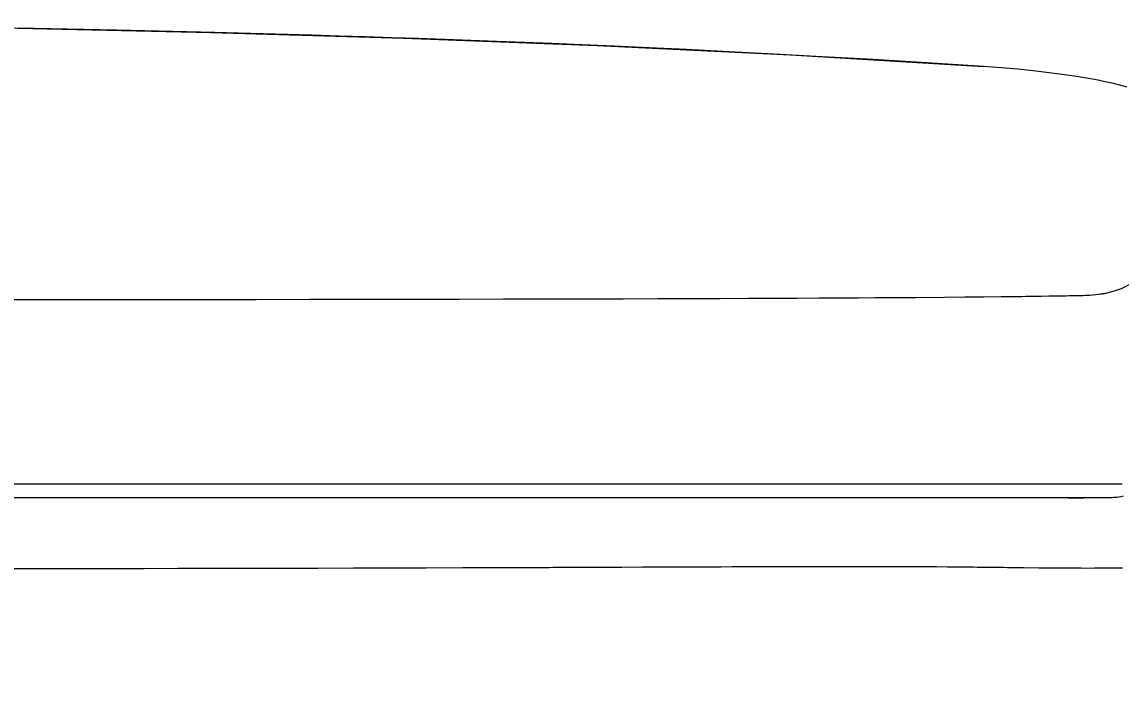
# Model space of a CAD drawing. Extents: x 2734 to 5638, y -143 to 2294.
# Drawn here: x 4501.4 to 4589.6, y 326.6 to 380.3 of the extents above; entities that cross this region are included whole.
import ezdxf

# ---------------------------------------------------------------- set-up
doc = ezdxf.new("R2010")
doc.units = 0
doc.header["$LTSCALE"] = 20
doc.header["$MEASUREMENT"] = 0
doc.layers.get('0').update_dxf_attribs({"linetype": 'CONTINUOUS'})
doc.layers.get('DEFPOINTS').update_dxf_attribs({"linetype": 'CONTINUOUS'})
doc.layers.add('3', color=3, linetype='CONTINUOUS')
doc.styles.get("Standard").update_dxf_attribs({"font": 'NanumGothic.ttf'})
doc.dimstyles.get("Standard").update_dxf_attribs({"dimtxt": 2.5, "dimasz": 2, "dimexe": 2, "dimexo": 1, "dimgap": 1.5, "dimtad": 1, "dimdec": 0, "dimlfac": 10, "dimrnd": 0.5, "dimzin": 0, "dimdsep": 46, "dimtxsty": 'Standard', "dimcen": 0, "dimclrt": 2, "dimadec": 0, "dimazin": 0, "dimtfac": 1, "dimtdec": 0, "dimtmove": 0, "dimatfit": 3, "dimfxl": 0, "dimtolj": 1, "dimtzin": 0, "dimarcsym": 0})

# ---------------------------------------------------------------- blocks, each defined once
blk = doc.blocks.new('*D30')
at = {"layer": '3', "color": 3, "lineweight": -2}
for p, q in [((4093.19, 294.477), (4093.19, 314.477)), ((4093.19, 314.477), (4140.69, 314.477)), ((4424.955, 274.477), (4083.19, 274.477)), ((4093.19, 244.477), (4093.19, 274.477)), ((4535.955, 244.477), (4083.19, 244.477)), ((4093.19, 224.477), (4093.19, 204.477))]:
    blk.add_line(p, q, dxfattribs=at)
at = {"layer": '3', "color": 3}
for points in [[(4089.857, 294.477), (4096.523, 294.477), (4093.19, 274.477)], [(4089.857, 224.477), (4096.523, 224.477), (4093.19, 244.477)]]:
    blk.add_solid(points, dxfattribs=at)
at = {"layer": 'DEFPOINTS', "color": 0}
for p in [(4429.955, 274.477), (4093.19, 244.477), (4540.955, 244.477)]:
    blk.add_point(p, dxfattribs=at)
at = {"layer": '3', "color": 2, "insert": (4121.94, 336.977), "char_height": 25, "attachment_point": 5}
blk.add_mtext('\\A1;30', dxfattribs=at)

msp = doc.modelspace()

# ---------------------------------------------------------------- linework, layer by layer
at = {"color": 2, "linetype": 'Continuous', "lineweight": 0}
msp.add_line((4585.31044, 342.12114), (4586.62096, 342.12114), dxfattribs=at)
msp.add_line((4585.31044, 342.12114), (4586.62096, 342.12114), dxfattribs=at)
for points in [[(4402.45539, 380.24666), (4422.17149, 380.25266), (4441.89086, 380.24493), (4461.61342, 380.18498), (4481.33882, 380.03423), (4501.06607, 379.75429), (4516.5663, 379.4188), (4532.06542, 378.9617), (4547.56176, 378.36502), (4563.05322, 377.61103), (4578.53674, 376.68271)], [(4402.45539, 380.24666), (4422.17149, 380.25266), (4441.89086, 380.24493), (4461.61342, 380.18498), (4481.33882, 380.03423), (4501.06607, 379.75429), (4516.5663, 379.4188), (4532.06542, 378.9617), (4547.56176, 378.36502), (4563.05322, 377.61103), (4578.53674, 376.68271)], [(4578.53363, 376.68785), (4574.00089, 376.97834), (4569.69368, 377.23953), (4565.61218, 377.47401), (4561.75656, 377.68418), (4558.12696, 377.87221), (4554.7235, 378.04008), (4551.72172, 378.18149), (4548.92113, 378.30794), (4546.32179, 378.42065), (4543.92373, 378.52073), (4541.72699, 378.60918), (4539.51304, 378.69526), (4537.43385, 378.77334), (4535.34209, 378.84924), (4533.23727, 378.92297), (4531.1194, 378.99454), (4528.98846, 379.06394), (4526.84447, 379.13117), (4524.68743, 379.19623), (4516.87898, 379.41088), (4509.00924, 379.59591), (4501.13893, 379.75189)], [(4578.53363, 376.68785), (4574.00089, 376.97834), (4569.69368, 377.23953), (4565.61218, 377.47401), (4561.75656, 377.68418), (4558.12696, 377.87221), (4554.7235, 378.04008), (4551.72172, 378.18149), (4548.92113, 378.30794), (4546.32179, 378.42065), (4543.92373, 378.52073), (4541.72699, 378.60918), (4539.51304, 378.69526), (4537.43385, 378.77334), (4535.34209, 378.84924), (4533.23727, 378.92297), (4531.1194, 378.99454), (4528.98846, 379.06394), (4526.84447, 379.13117), (4524.68743, 379.19623), (4516.87898, 379.41088), (4509.00924, 379.59591), (4501.13893, 379.75189)], [(4590.05107, 375.03491), (4589.37252, 375.21894), (4588.85438, 375.34454), (4588.40217, 375.44572), (4588.04061, 375.52135), (4587.72497, 375.58307), (4587.27035, 375.66731), (4586.64662, 375.77563), (4585.83573, 375.90567), (4584.82014, 376.0537), (4583.58515, 376.21429), (4582.50922, 376.33869), (4581.3041, 376.46224), (4579.97481, 376.58039), (4578.53363, 376.68786)], [(4590.05107, 375.03491), (4589.37252, 375.21894), (4588.85438, 375.34454), (4588.40217, 375.44572), (4588.04061, 375.52135), (4587.72497, 375.58307), (4587.27035, 375.66731), (4586.64662, 375.77563), (4585.83573, 375.90567), (4584.82014, 376.0537), (4583.58515, 376.21429), (4582.50922, 376.33869), (4581.3041, 376.46224), (4579.97481, 376.58039), (4578.53363, 376.68786)], [(4590.39396, 359.289), (4589.57322, 358.87707), (4589.01469, 358.67671), (4588.42887, 358.52439), (4588.34061, 358.50609), (4588.26027, 358.49043), (4588.20791, 358.48078), (4588.15453, 358.47138), (4588.10013, 358.46226), (4588.04468, 358.45339), (4587.90982, 358.43354), (4587.76897, 358.41515), (4587.5438, 358.39008), (4587.30407, 358.36838), (4587.05021, 358.35004), (4586.87546, 358.33977), (4586.69537, 358.33098), (4586.53183, 358.32445), (4586.458, 358.32193), (4586.44824, 358.32162), (4586.43845, 358.32131), (4586.42864, 358.32101), (4586.4188, 358.3207), (4586.40894, 358.32041), (4586.39906, 358.32011), (4586.39587, 358.32003), (4586.38569, 358.31978), (4586.36899, 358.3194), (4586.33653, 358.31866), (4586.29226, 358.31768), (4586.23593, 358.31643), (4586.16719, 358.31494), (4586.08553, 358.31319), (4585.99028, 358.31119), (4585.8686, 358.3087), (4585.72792, 358.30589), (4585.56636, 358.30278), (4585.38153, 358.29937), (4585.17047, 358.29564), (4584.90368, 358.29119), (4584.59609, 358.28637), (4584.56356, 358.28588), (4584.54116, 358.28554), (4584.51862, 358.2852), (4584.49594, 358.28486), (4584.4731, 358.28451), (4584.45013, 358.28417), (4584.33985, 358.28252), (4583.78817, 358.27447), (4583.16217, 358.26568), (4582.93589, 358.26258), (4582.70034, 358.25941), (4582.45524, 358.25614), (4582.20029, 358.2528), (4581.93517, 358.24938), (4581.60997, 358.24527), (4579.95168, 358.22594), (4578.55861, 358.21134), (4577.04864, 358.19679), (4575.4204, 358.18228), (4573.09296, 358.1632), (4572.85411, 358.16133), (4572.61343, 358.15946), (4572.37087, 358.15759), (4572.12636, 358.15572), (4571.87986, 358.15385), (4571.6313, 358.15198), (4571.38063, 358.15012), (4571.12779, 358.14825), (4569.86229, 358.13936), (4568.49328, 358.13058), (4566.99877, 358.12192), (4565.36367, 358.11337), (4563.58286, 358.10494), (4561.68568, 358.09677), (4559.63446, 358.08872), (4557.42198, 358.08078), (4555.04112, 358.07295), (4552.43667, 358.06509), (4549.64294, 358.05735), (4546.65267, 358.04972), (4543.45875, 358.04221), (4540.0541, 358.03482), (4536.49829, 358.02767), (4532.72578, 358.02063), (4528.73072, 358.01371), (4524.50816, 358.00689)], [(4590.39396, 359.289), (4589.57322, 358.87707), (4589.01469, 358.67671), (4588.42887, 358.52439), (4588.34061, 358.50609), (4588.26027, 358.49043), (4588.20791, 358.48078), (4588.15453, 358.47138), (4588.10013, 358.46226), (4588.04468, 358.45339), (4587.90982, 358.43354), (4587.76897, 358.41515), (4587.5438, 358.39008), (4587.30407, 358.36838), (4587.05021, 358.35004), (4586.87546, 358.33977), (4586.69537, 358.33098), (4586.53183, 358.32445), (4586.458, 358.32193), (4586.44824, 358.32162), (4586.43845, 358.32131), (4586.42864, 358.32101), (4586.4188, 358.3207), (4586.40894, 358.32041), (4586.39906, 358.32011), (4586.39587, 358.32003), (4586.38569, 358.31978), (4586.36899, 358.3194), (4586.33653, 358.31866), (4586.29226, 358.31768), (4586.23593, 358.31643), (4586.16719, 358.31494), (4586.08553, 358.31319), (4585.99028, 358.31119), (4585.8686, 358.3087), (4585.72792, 358.30589), (4585.56636, 358.30278), (4585.38153, 358.29937), (4585.17047, 358.29564), (4584.90368, 358.29119), (4584.59609, 358.28637), (4584.56356, 358.28588), (4584.54116, 358.28554), (4584.51862, 358.2852), (4584.49594, 358.28486), (4584.4731, 358.28451), (4584.45013, 358.28417), (4584.33985, 358.28252), (4583.78817, 358.27447), (4583.16217, 358.26568), (4582.93589, 358.26258), (4582.70034, 358.25941), (4582.45524, 358.25614), (4582.20029, 358.2528), (4581.93517, 358.24938), (4581.60997, 358.24527), (4579.95168, 358.22594), (4578.55861, 358.21134), (4577.04864, 358.19679), (4575.4204, 358.18228), (4573.09296, 358.1632), (4572.85411, 358.16133), (4572.61343, 358.15946), (4572.37087, 358.15759), (4572.12636, 358.15572), (4571.87986, 358.15385), (4571.6313, 358.15198), (4571.38063, 358.15012), (4571.12779, 358.14825), (4569.86229, 358.13936), (4568.49328, 358.13058), (4566.99877, 358.12192), (4565.36367, 358.11337), (4563.58286, 358.10494), (4561.68568, 358.09677), (4559.63446, 358.08872), (4557.42198, 358.08078), (4555.04112, 358.07295), (4552.43667, 358.06509), (4549.64294, 358.05735), (4546.65267, 358.04972), (4543.45875, 358.04221), (4540.0541, 358.03482), (4536.49829, 358.02767), (4532.72578, 358.02063), (4528.73072, 358.01371), (4524.50816, 358.00689)], [(4524.50816, 358.00689), (4520.22801, 358.00082), (4515.83051, 357.99571), (4511.3185, 357.99155), (4506.70378, 357.98836), (4501.99685, 357.98612), (4498.47896, 357.98508)], [(4524.50816, 358.00689), (4520.22801, 358.00082), (4515.83051, 357.99571), (4511.3185, 357.99155), (4506.70378, 357.98836), (4501.99685, 357.98612), (4498.47896, 357.98508)], [(4589.66624, 343.22316), (4588.66789, 343.22128), (4587.61505, 343.22116), (4586.80879, 343.22139), (4585.8297, 343.22179), (4584.66395, 343.22182), (4583.323, 343.22189), (4581.80377, 343.22203), (4580.10588, 343.22217), (4578.48909, 343.22229), (4576.74031, 343.22239), (4574.86081, 343.22249), (4572.85161, 343.22259), (4570.68958, 343.2227), (4568.36112, 343.2228), (4565.80783, 343.22291), (4563.03052, 343.22301), (4560.03481, 343.22312), (4556.76197, 343.22323), (4553.26706, 343.22334), (4549.55427, 343.22344), (4545.62717, 343.22355), (4541.48946, 343.22366), (4537.22441, 343.22376), (4532.76392, 343.22387), (4528.11252, 343.22397), (4523.27503, 343.22408), (4519.64224, 343.22415), (4515.91339, 343.22423), (4512.09216, 343.22431), (4508.18393, 343.22438), (4504.18382, 343.22446), (4500.06971, 343.22454)], [(4589.66624, 343.22316), (4588.66789, 343.22128), (4587.61505, 343.22116), (4586.80879, 343.22139), (4585.8297, 343.22179), (4584.66395, 343.22182), (4583.323, 343.22189), (4581.80377, 343.22203), (4580.10588, 343.22217), (4578.48909, 343.22229), (4576.74031, 343.22239), (4574.86081, 343.22249), (4572.85161, 343.22259), (4570.68958, 343.2227), (4568.36112, 343.2228), (4565.80783, 343.22291), (4563.03052, 343.22301), (4560.03481, 343.22312), (4556.76197, 343.22323), (4553.26706, 343.22334), (4549.55427, 343.22344), (4545.62717, 343.22355), (4541.48946, 343.22366), (4537.22441, 343.22376), (4532.76392, 343.22387), (4528.11252, 343.22397), (4523.27503, 343.22408), (4519.64224, 343.22415), (4515.91339, 343.22423), (4512.09216, 343.22431), (4508.18393, 343.22438), (4504.18382, 343.22446), (4500.06971, 343.22454)], [(4497.88926, 342.14644), (4501.75694, 342.14644), (4505.88905, 342.14644), (4509.92065, 342.14644), (4513.86049, 342.14644), (4517.70573, 342.14644), (4521.45112, 342.14644), (4526.07232, 342.14644), (4530.5279, 342.14644), (4534.81376, 342.14644), (4538.92595, 342.14644), (4542.86092, 342.14644), (4546.55004, 342.14644), (4550.0622, 342.14644), (4553.39467, 342.14644), (4556.54462, 342.14644), (4559.56093, 342.14644), (4562.38292, 342.14644), (4565.00917, 342.14643), (4567.43427, 342.14643), (4569.65773, 342.14644), (4571.65962, 342.14644), (4573.52546, 342.14644), (4575.28243, 342.14645), (4576.93061, 342.14646), (4578.8757, 342.14645), (4580.63981, 342.14643), (4582.22111, 342.14641), (4583.61888, 342.14645), (4584.83676, 342.14654), (4585.84985, 342.14639), (4586.68353, 342.14611), (4587.39478, 342.14682), (4588.06789, 342.14697), (4588.447, 342.14834), (4588.8231, 342.15383), (4589.19924, 342.17695), (4589.58824, 342.23552), (4589.76688, 342.27548)], [(4497.88926, 342.14644), (4501.75694, 342.14644), (4505.88905, 342.14644), (4509.92065, 342.14644), (4513.86049, 342.14644), (4517.70573, 342.14644), (4521.45112, 342.14644), (4526.07232, 342.14644), (4530.5279, 342.14644), (4534.81376, 342.14644), (4538.92595, 342.14644), (4542.86092, 342.14644), (4546.55004, 342.14644), (4550.0622, 342.14644), (4553.39467, 342.14644), (4556.54462, 342.14644), (4559.56093, 342.14644), (4562.38292, 342.14644), (4565.00917, 342.14643), (4567.43427, 342.14643), (4569.65773, 342.14644), (4571.65962, 342.14644), (4573.52546, 342.14644), (4575.28243, 342.14645), (4576.93061, 342.14646), (4578.8757, 342.14645), (4580.63981, 342.14643), (4582.22111, 342.14641), (4583.61888, 342.14645), (4584.83676, 342.14654), (4585.84985, 342.14639), (4586.68353, 342.14611), (4587.39478, 342.14682), (4588.06789, 342.14697), (4588.447, 342.14834), (4588.8231, 342.15383), (4589.19924, 342.17695), (4589.58824, 342.23552), (4589.76688, 342.27548)], [(4502.73185, 342.12146), (4501.43692, 342.12146)], [(4502.73185, 342.12146), (4501.43692, 342.12146)], [(4506.72575, 342.12146), (4504.04496, 342.12146), (4502.73185, 342.12146)], [(4506.72575, 342.12146), (4504.04496, 342.12146), (4502.73185, 342.12146)], [(4514.93185, 342.12146), (4513.76424, 342.12146), (4511.42361, 342.12146), (4509.03586, 342.12146), (4506.72575, 342.12146)], [(4514.93185, 342.12146), (4513.76424, 342.12146), (4511.42361, 342.12146), (4509.03586, 342.12146), (4506.72575, 342.12146)], [(4522.46251, 342.12146), (4521.48794, 342.12146), (4519.52454, 342.12146), (4517.69621, 342.12146), (4516.05777, 342.12146), (4514.93185, 342.12146)], [(4522.46251, 342.12146), (4521.48794, 342.12146), (4519.52454, 342.12146), (4517.69621, 342.12146), (4516.05777, 342.12146), (4514.93185, 342.12146)], [(4525.35764, 342.12146), (4523.43231, 342.12146), (4522.46251, 342.12146)], [(4525.35764, 342.12146), (4523.43231, 342.12146), (4522.46251, 342.12146)], [(4530.50828, 342.12146), (4529.1512, 342.12146), (4527.26394, 342.12146), (4525.35764, 342.12146)], [(4530.50828, 342.12146), (4529.1512, 342.12146), (4527.26394, 342.12146), (4525.35764, 342.12146)], [(4539.54235, 342.12146), (4537.04431, 342.12146), (4534.47977, 342.12146), (4531.84873, 342.12146), (4530.50828, 342.12146)], [(4539.54235, 342.12146), (4537.04431, 342.12146), (4534.47977, 342.12146), (4531.84873, 342.12146), (4530.50828, 342.12146)], [(4548.30098, 342.12146), (4546.63749, 342.12146), (4544.33894, 342.12146), (4541.97389, 342.12146), (4539.54235, 342.12146)], [(4548.30098, 342.12146), (4546.63749, 342.12146), (4544.33894, 342.12146), (4541.97389, 342.12146), (4539.54235, 342.12146)], [(4557.41981, 342.12146), (4556.00124, 342.12146), (4553.0429, 342.12146), (4549.92296, 342.12146), (4548.30098, 342.12146)], [(4557.41981, 342.12146), (4556.00124, 342.12146), (4553.0429, 342.12146), (4549.92296, 342.12146), (4548.30098, 342.12146)], [(4567.8585, 342.12146), (4566.60378, 342.12146), (4565.2865, 342.12146), (4563.90666, 342.12146), (4561.43312, 342.12146), (4558.79798, 342.12146), (4557.41981, 342.12146)], [(4567.8585, 342.12146), (4566.60378, 342.12146), (4565.2865, 342.12146), (4563.90666, 342.12146), (4561.43312, 342.12146), (4558.79798, 342.12146), (4557.41981, 342.12146)], [(4568.46239, 342.12146), (4567.8585, 342.12146)], [(4568.46239, 342.12146), (4567.8585, 342.12146)], [(4569.65396, 342.12146), (4569.05065, 342.12146), (4568.46239, 342.12146)], [(4569.65396, 342.12146), (4569.05065, 342.12146), (4568.46239, 342.12146)], [(4575.18485, 342.12148), (4574.74546, 342.12147), (4573.72319, 342.12147), (4572.68872, 342.12147), (4571.47392, 342.12146), (4570.2427, 342.12146), (4569.65396, 342.12146)], [(4575.18485, 342.12148), (4574.74546, 342.12147), (4573.72319, 342.12147), (4572.68872, 342.12147), (4571.47392, 342.12146), (4570.2427, 342.12146), (4569.65396, 342.12146)], [(4586.62002, 342.12114), (4586.53154, 342.12115), (4586.38232, 342.12118), (4586.23025, 342.12122), (4586.04176, 342.12129), (4585.56753, 342.12146), (4585.05128, 342.12154), (4584.86987, 342.12155), (4584.68378, 342.12155), (4584.49302, 342.12154), (4584.2976, 342.12154), (4584.08691, 342.12152), (4583.83131, 342.1215), (4582.528, 342.12144), (4582.01681, 342.12144), (4581.48442, 342.12144), (4580.9308, 342.12145), (4580.34267, 342.12146), (4579.68442, 342.12147), (4578.99729, 342.12147), (4578.28128, 342.12148), (4577.5364, 342.12148), (4577.08597, 342.12148), (4576.6256, 342.12148), (4576.15529, 342.12148), (4575.67504, 342.12148), (4575.18485, 342.12148)], [(4586.62002, 342.12114), (4586.53154, 342.12115), (4586.38232, 342.12118), (4586.23025, 342.12122), (4586.04176, 342.12129), (4585.56753, 342.12146), (4585.05128, 342.12154), (4584.86987, 342.12155), (4584.68378, 342.12155), (4584.49302, 342.12154), (4584.2976, 342.12154), (4584.08691, 342.12152), (4583.83131, 342.1215), (4582.528, 342.12144), (4582.01681, 342.12144), (4581.48442, 342.12144), (4580.9308, 342.12145), (4580.34267, 342.12146), (4579.68442, 342.12147), (4578.99729, 342.12147), (4578.28128, 342.12148), (4577.5364, 342.12148), (4577.08597, 342.12148), (4576.6256, 342.12148), (4576.15529, 342.12148), (4575.67504, 342.12148), (4575.18485, 342.12148)], [(4583.97204, 342.12152), (4583.86564, 342.12153), (4583.71172, 342.12154), (4583.55336, 342.12155), (4583.38312, 342.12155), (4583.18787, 342.12154), (4581.84111, 342.12146), (4581.1733, 342.12144), (4580.46579, 342.12144), (4579.7339, 342.12145), (4578.96207, 342.12146), (4577.79021, 342.12147), (4576.54794, 342.12148), (4576.23301, 342.12148)], [(4583.97204, 342.12152), (4583.86564, 342.12153), (4583.71172, 342.12154), (4583.55336, 342.12155), (4583.38312, 342.12155), (4583.18787, 342.12154), (4581.84111, 342.12146), (4581.1733, 342.12144), (4580.46579, 342.12144), (4579.7339, 342.12145), (4578.96207, 342.12146), (4577.79021, 342.12147), (4576.54794, 342.12148), (4576.23301, 342.12148)], [(4585.30992, 342.12114), (4585.26196, 342.12115), (4585.12446, 342.12116), (4584.95649, 342.12121), (4584.78252, 342.12127), (4584.60725, 342.12134), (4584.43067, 342.12141), (4584.30072, 342.12145), (4584.16014, 342.12148), (4584.01511, 342.12151), (4583.97204, 342.12152)], [(4585.30992, 342.12114), (4585.26196, 342.12115), (4585.12446, 342.12116), (4584.95649, 342.12121), (4584.78252, 342.12127), (4584.60725, 342.12134), (4584.43067, 342.12141), (4584.30072, 342.12145), (4584.16014, 342.12148), (4584.01511, 342.12151), (4583.97204, 342.12152)], [(4589.18551, 342.17071), (4588.96952, 342.14261), (4588.54296, 342.1213), (4588.0994, 342.12038), (4588.02761, 342.12075), (4587.95525, 342.12112), (4587.88232, 342.12145), (4587.80883, 342.12169), (4587.72938, 342.12185), (4587.58102, 342.12194), (4587.4437, 342.12184), (4587.31741, 342.12166), (4587.19463, 342.12148), (4587.02522, 342.1213), (4586.853, 342.12119), (4586.68844, 342.12115), (4586.62002, 342.12114)], [(4589.18551, 342.17071), (4588.96952, 342.14261), (4588.54296, 342.1213), (4588.0994, 342.12038), (4588.02761, 342.12075), (4587.95525, 342.12112), (4587.88232, 342.12145), (4587.80883, 342.12169), (4587.72938, 342.12185), (4587.58102, 342.12194), (4587.4437, 342.12184), (4587.31741, 342.12166), (4587.19463, 342.12148), (4587.02522, 342.1213), (4586.853, 342.12119), (4586.68844, 342.12115), (4586.62002, 342.12114)], [(4503.63423, 336.4467), (4499.55763, 336.4467), (4495.34282, 336.4467), (4490.99579, 336.4467), (4486.52274, 336.4467), (4481.93003, 336.4467), (4477.22421, 336.4467), (4472.41198, 336.4467), (4467.50018, 336.4467), (4462.49582, 336.4467), (4457.40601, 336.4467), (4452.238, 336.4467), (4446.99916, 336.4467), (4441.69694, 336.4467), (4436.33889, 336.4467)], [(4503.63423, 336.4467), (4499.55763, 336.4467), (4495.34282, 336.4467), (4490.99579, 336.4467), (4486.52274, 336.4467), (4481.93003, 336.4467), (4477.22421, 336.4467), (4472.41198, 336.4467), (4467.50018, 336.4467), (4462.49582, 336.4467), (4457.40601, 336.4467), (4452.238, 336.4467), (4446.99916, 336.4467), (4441.69694, 336.4467), (4436.33889, 336.4467)], [(4572.31812, 336.6008), (4571.01145, 336.60569), (4569.57747, 336.60862), (4568.00852, 336.60958), (4566.29681, 336.60856), (4564.66616, 336.60604), (4562.91342, 336.60199), (4561.26568, 336.59717), (4560.50842, 336.59467), (4560.40777, 336.59433), (4560.30677, 336.59398), (4560.20543, 336.59363), (4560.10373, 336.59327), (4560.00169, 336.59291), (4559.8993, 336.59255), (4559.20492, 336.59001), (4558.41046, 336.587), (4557.51159, 336.58351), (4556.50354, 336.57955), (4555.38107, 336.57512), (4554.13855, 336.57021), (4552.76989, 336.56483), (4551.22672, 336.55881), (4549.53634, 336.55229), (4547.69094, 336.54527), (4546.38407, 336.54036), (4545.00366, 336.53523), (4544.68341, 336.53405), (4544.3593, 336.53286), (4544.03129, 336.53166), (4543.69937, 336.53045), (4543.3635, 336.52922), (4543.02365, 336.52799), (4542.6798, 336.52674), (4539.73691, 336.51644), (4536.79103, 336.5068), (4533.85184, 336.49783), (4530.92856, 336.48951), (4528.02997, 336.48186), (4525.16439, 336.47487), (4522.33973, 336.46855), (4519.56345, 336.46289), (4516.71456, 336.45766), (4513.93417, 336.45317), (4511.22947, 336.4494), (4508.60717, 336.44636), (4506.07357, 336.44405), (4503.63454, 336.44247)], [(4572.31812, 336.6008), (4571.01145, 336.60569), (4569.57747, 336.60862), (4568.00852, 336.60958), (4566.29681, 336.60856), (4564.66616, 336.60604), (4562.91342, 336.60199), (4561.26568, 336.59717), (4560.50842, 336.59467), (4560.40777, 336.59433), (4560.30677, 336.59398), (4560.20543, 336.59363), (4560.10373, 336.59327), (4560.00169, 336.59291), (4559.8993, 336.59255), (4559.20492, 336.59001), (4558.41046, 336.587), (4557.51159, 336.58351), (4556.50354, 336.57955), (4555.38107, 336.57512), (4554.13855, 336.57021), (4552.76989, 336.56483), (4551.22672, 336.55881), (4549.53634, 336.55229), (4547.69094, 336.54527), (4546.38407, 336.54036), (4545.00366, 336.53523), (4544.68341, 336.53405), (4544.3593, 336.53286), (4544.03129, 336.53166), (4543.69937, 336.53045), (4543.3635, 336.52922), (4543.02365, 336.52799), (4542.6798, 336.52674), (4539.73691, 336.51644), (4536.79103, 336.5068), (4533.85184, 336.49783), (4530.92856, 336.48951), (4528.02997, 336.48186), (4525.16439, 336.47487), (4522.33973, 336.46855), (4519.56345, 336.46289), (4516.71456, 336.45766), (4513.93417, 336.45317), (4511.22947, 336.4494), (4508.60717, 336.44636), (4506.07357, 336.44405), (4503.63454, 336.44247)], [(4588.34186, 336.48195), (4587.90836, 336.47964), (4587.43119, 336.47836), (4586.91523, 336.47813), (4586.36523, 336.47895), (4585.85674, 336.48053), (4585.32849, 336.48292), (4585.24953, 336.48333), (4585.17022, 336.48377), (4585.09056, 336.48422), (4585.01058, 336.48469), (4584.91773, 336.48526), (4584.77758, 336.48615), (4584.08398, 336.4912), (4582.98184, 336.50093), (4581.75772, 336.51355), (4581.50245, 336.51636), (4581.24223, 336.51929), (4580.97699, 336.52233), (4580.71281, 336.52541), (4580.4518, 336.52849), (4580.14407, 336.53213), (4579.78757, 336.53633), (4579.37995, 336.54109), (4579.03036, 336.54513), (4578.67153, 336.54918), (4578.33626, 336.55289), (4578.02584, 336.55624), (4577.74144, 336.55924), (4577.48412, 336.56189), (4577.34556, 336.56328), (4577.13269, 336.56538), (4576.88194, 336.56779), (4576.63205, 336.57014), (4576.3831, 336.57242), (4576.1352, 336.57462), (4575.88842, 336.57676), (4575.64286, 336.57883), (4574.77714, 336.58565), (4573.93202, 336.59158), (4573.11118, 336.59663), (4572.31812, 336.6008)], [(4588.34186, 336.48195), (4587.90836, 336.47964), (4587.43119, 336.47836), (4586.91523, 336.47813), (4586.36523, 336.47895), (4585.85674, 336.48053), (4585.32849, 336.48292), (4585.24953, 336.48333), (4585.17022, 336.48377), (4585.09056, 336.48422), (4585.01058, 336.48469), (4584.91773, 336.48526), (4584.77758, 336.48615), (4584.08398, 336.4912), (4582.98184, 336.50093), (4581.75772, 336.51355), (4581.50245, 336.51636), (4581.24223, 336.51929), (4580.97699, 336.52233), (4580.71281, 336.52541), (4580.4518, 336.52849), (4580.14407, 336.53213), (4579.78757, 336.53633), (4579.37995, 336.54109), (4579.03036, 336.54513), (4578.67153, 336.54918), (4578.33626, 336.55289), (4578.02584, 336.55624), (4577.74144, 336.55924), (4577.48412, 336.56189), (4577.34556, 336.56328), (4577.13269, 336.56538), (4576.88194, 336.56779), (4576.63205, 336.57014), (4576.3831, 336.57242), (4576.1352, 336.57462), (4575.88842, 336.57676), (4575.64286, 336.57883), (4574.77714, 336.58565), (4573.93202, 336.59158), (4573.11118, 336.59663), (4572.31812, 336.6008)], [(4589.67753, 336.49573), (4589.61642, 336.4954), (4589.54589, 336.49503), (4589.48397, 336.49471), (4589.42826, 336.49438), (4589.37687, 336.49403), (4589.32984, 336.49367), (4589.28721, 336.4933), (4589.26494, 336.49307), (4589.23612, 336.49273), (4589.19596, 336.49222), (4589.14438, 336.49154), (4589.06205, 336.49044), (4588.96082, 336.48906), (4588.84039, 336.48741), (4588.78153, 336.48661), (4588.7435, 336.4861), (4588.70613, 336.48561), (4588.66943, 336.48515), (4588.63339, 336.48472), (4588.48076, 336.48309), (4588.34186, 336.48195)], [(4589.67753, 336.49573), (4589.61642, 336.4954), (4589.54589, 336.49503), (4589.48397, 336.49471), (4589.42826, 336.49438), (4589.37687, 336.49403), (4589.32984, 336.49367), (4589.28721, 336.4933), (4589.26494, 336.49307), (4589.23612, 336.49273), (4589.19596, 336.49222), (4589.14438, 336.49154), (4589.06205, 336.49044), (4588.96082, 336.48906), (4588.84039, 336.48741), (4588.78153, 336.48661), (4588.7435, 336.4861), (4588.70613, 336.48561), (4588.66943, 336.48515), (4588.63339, 336.48472), (4588.48076, 336.48309), (4588.34186, 336.48195)]]:
    msp.add_lwpolyline(points, dxfattribs=at)
for start_param, end_param in [(6.24695153, 6.39475797), (6.24695153, 6.39475797), (6.15524627, 6.24695153), (6.15524627, 6.24695153)]:
    msp.add_ellipse((4578.37182, 374.20863), major_axis=(0.16443, 2.49459), ratio=0.00575438, start_param=start_param, end_param=end_param, dxfattribs=at)

# ---------------------------------------------------------------- dimensions: what is measured, and where the dimension line sits
at = {"layer": '3'}
dim = msp.add_linear_dim(base=(4093.19007, 244.47718), p1=(4429.95539, 274.47718), p2=(4540.95539, 244.47718), angle=90, dimstyle='Standard', override={"dimtxt": 25, "dimasz": 20, "dimexe": 10, "dimexo": 5, "dimgap": 10, "dimtih": 1, "dimtoh": 1, "dimdec": 4, "dimlfac": 1, "dimzin": 8, "dimclrd": 3, "dimclre": 3, "dimtdec": 4, "dimarcsym": 1}, dxfattribs=at)
dim.commit()
dim.dimension.update_dxf_attribs({"geometry": '*D30', "text_midpoint": (4121.94007, 314.47718), "dimtype": 160})

doc.saveas('drawing.dxf')
